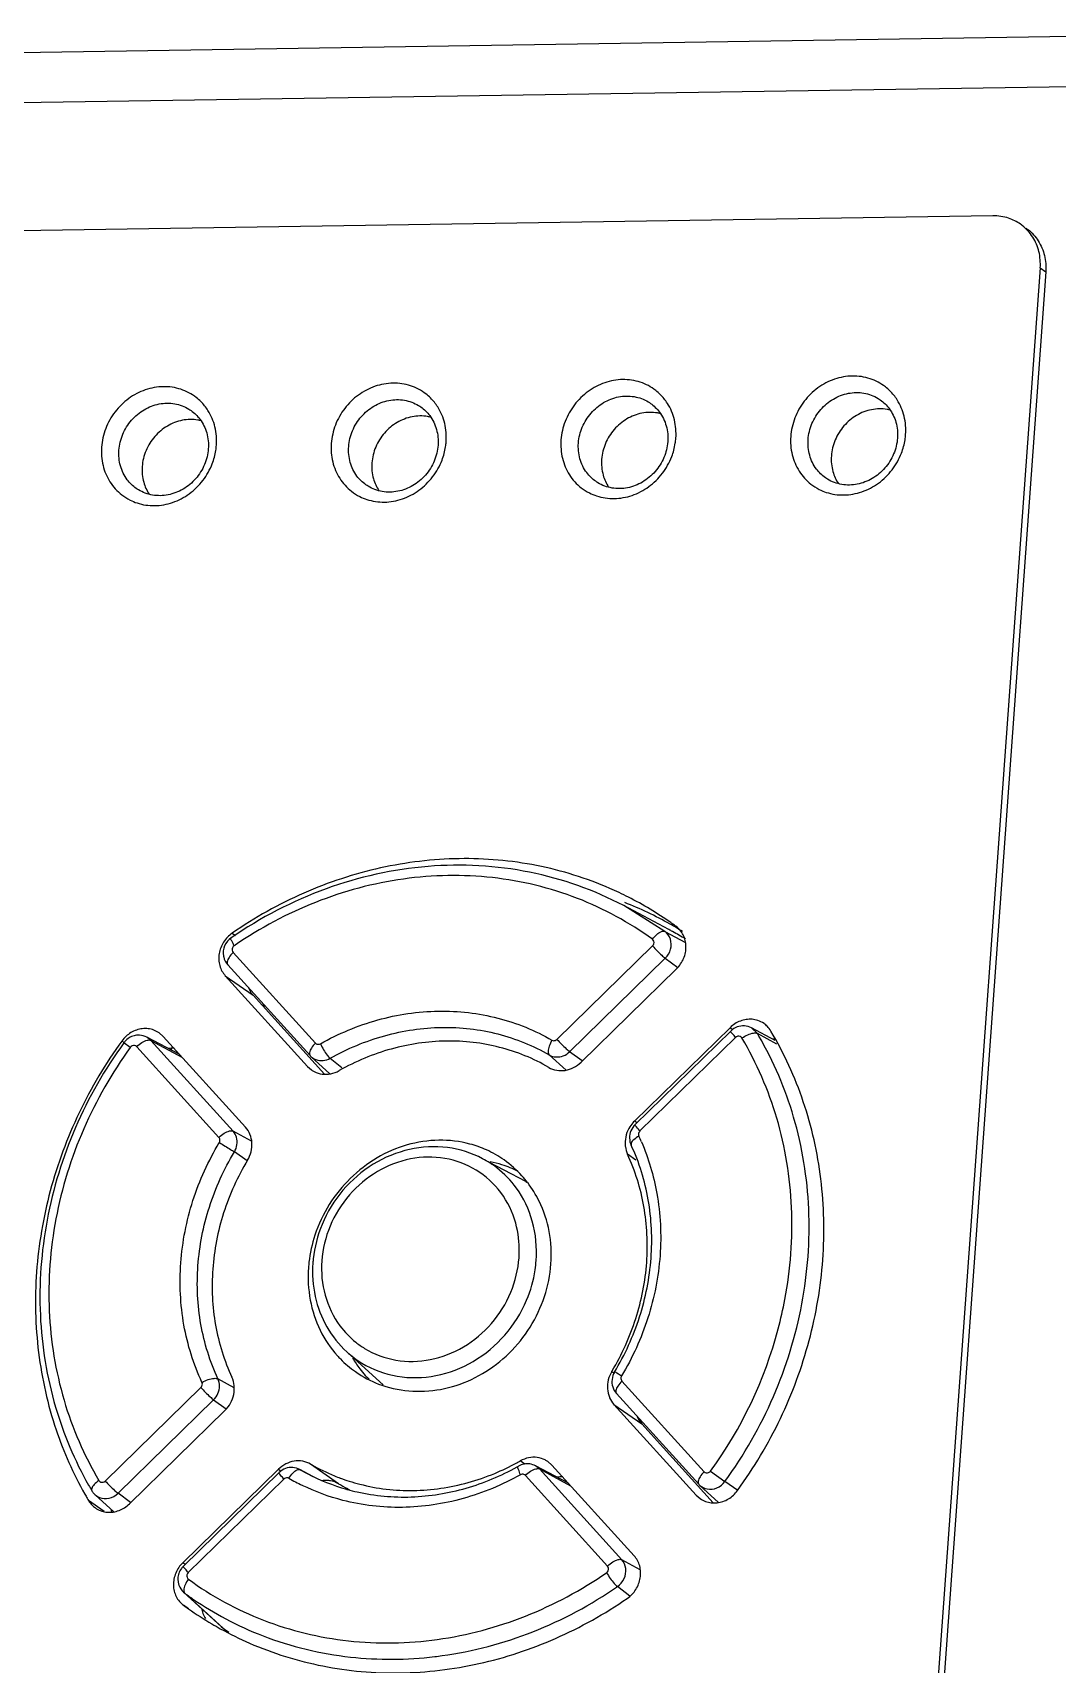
# Model space of a CAD drawing. Header units: millimetres. Extents: x 0 to 3909, y 0 to 1786.
# Drawn here: x 3735.4 to 3773.1, y 1552.2 to 1612.1 of the extents above; entities that cross this region are included whole.
import ezdxf

# ---------------------------------------------------------------- set-up
doc = ezdxf.new("R2010")
doc.units = ezdxf.units.MM
doc.header["$MEASUREMENT"] = 0
doc.layers.get('0').update_dxf_attribs({"linetype": 'CONTINUOUS'})

# ---------------------------------------------------------------- blocks, each defined once
blk = doc.blocks.new('dhgh')
at = {"color": 7, "linetype": 'Continuous'}
for p, q in [((-4690.54, 1960.13), (-4831.992, 1957.945)), ((-4691.523, 1958.275), (-4832.975, 1956.09)), ((-4702.858, 1953.402), (-4822.752, 1951.55)), ((-4701.123, 1951.49), (-4705.333, 1893.344)), ((-4700.919, 1951.346), (-4705.128, 1893.2)), ((-4701.123, 1951.49), (-4700.919, 1951.346)), ((-4714.91, 1927.128), (-4716.42, 1928.072)), ((-4714.761, 1927.194), (-4716.42, 1928.072)), ((-4730.797, 1927.063), (-4730.672, 1926.975)), ((-4714.91, 1927.128), (-4714.151, 1926.725)), ((-4718.872, 1923.161), (-4715.36, 1926.594)), ((-4730.96, 1925.901), (-4727.938, 1922.568)), ((-4730.76, 1926.356), (-4727.738, 1923.024)), ((-4718.404, 1922.71), (-4714.892, 1926.143)), ((-4714.892, 1926.143), (-4714.437, 1925.807)), ((-4728.029, 1922.167), (-4731.051, 1925.499)), ((-4731.051, 1925.499), (-4730.028, 1924.78)), ((-4714.475, 1925.755), (-4717.987, 1922.322)), ((-4727.407, 1921.89), (-4730.028, 1924.78)), ((-4729.664, 1924.472), (-4729.67, 1924.383)), ((-4729.585, 1924.384), (-4729.668, 1924.383)), ((-4733.331, 1923.27), (-4733.475, 1923.397)), ((-4712.513, 1923.591), (-4716.025, 1920.158)), ((-4712.49, 1923.469), (-4716.001, 1920.036)), ((-4712.513, 1923.591), (-4712.411, 1923.52)), ((-4711.51, 1923.379), (-4711.727, 1923.586)), ((-4710.858, 1923.126), (-4711.727, 1923.586)), ((-4710.794, 1922.986), (-4711.51, 1923.379)), ((-4734.77, 1923.045), (-4734.85, 1923.101)), ((-4734.54, 1922.866), (-4734.774, 1923.038)), ((-4731.282, 1919.56), (-4734.304, 1922.892)), ((-4733.786, 1923.126), (-4733.936, 1923.243)), ((-4732.725, 1922.601), (-4733.936, 1923.243)), ((-4730.765, 1919.794), (-4733.786, 1923.126)), ((-4733.786, 1923.126), (-4732.644, 1922.513)), ((-4730.309, 1919.938), (-4733.331, 1923.27)), ((-4733.039, 1922.832), (-4733.044, 1922.77)), ((-4712.311, 1923.232), (-4715.822, 1919.799)), ((-4727.206, 1921.897), (-4727.895, 1922.525)), ((-4727.201, 1922.466), (-4726.776, 1922.132)), ((-4719.151, 1922.59), (-4718.538, 1922.034)), ((-4717.948, 1922.374), (-4718.404, 1922.71)), ((-4728.029, 1922.167), (-4727.883, 1922.039)), ((-4730.088, 1919.43), (-4730.765, 1919.794)), ((-4715.952, 1920.107), (-4716.025, 1920.158)), ((-4730.246, 1918.706), (-4730.715, 1919.03)), ((-4720.01, 1917.939), (-4721.601, 1918.781)), ((-4715.973, 1918.727), (-4716.278, 1918.943)), ((-4725.255, 1910.478), (-4726.586, 1911.69)), ((-4716.856, 1910.97), (-4716.777, 1910.915)), ((-4735.458, 1906.945), (-4731.947, 1910.378)), ((-4730.729, 1910.366), (-4731.319, 1910.694)), ((-4716.487, 1910.617), (-4713.465, 1907.284)), ((-4734.99, 1906.494), (-4731.479, 1909.927)), ((-4731.479, 1909.927), (-4731.024, 1909.591)), ((-4716.778, 1909.759), (-4713.756, 1906.427)), ((-4716.778, 1909.759), (-4715.754, 1909.04)), ((-4716.687, 1910.161), (-4713.665, 1906.829)), ((-4734.574, 1906.106), (-4731.062, 1909.539)), ((-4715.754, 1909.04), (-4713.13, 1906.145)), ((-4729.1, 1907.375), (-4732.611, 1903.942)), ((-4729.076, 1907.253), (-4732.588, 1903.82)), ((-4729.1, 1907.375), (-4728.998, 1907.303)), ((-4728.046, 1907.221), (-4728.313, 1907.369)), ((-4727.833, 1907.115), (-4728.313, 1907.369)), ((-4728.31, 1907.366), (-4728.295, 1907.359)), ((-4728.295, 1907.359), (-4727.833, 1907.115)), ((-4726.893, 1906.845), (-4727.916, 1907.565)), ((-4720.051, 1907.567), (-4720.217, 1907.684)), ((-4719.513, 1907.387), (-4719.663, 1907.503)), ((-4718.452, 1906.862), (-4719.663, 1907.503)), ((-4716.491, 1904.054), (-4719.513, 1907.387)), ((-4719.513, 1907.387), (-4718.371, 1906.773)), ((-4719.058, 1907.53), (-4719.204, 1907.658)), ((-4716.036, 1904.198), (-4719.058, 1907.53)), ((-4713.229, 1907.311), (-4712.701, 1906.93)), ((-4728.897, 1907.015), (-4732.409, 1903.582)), ((-4717.009, 1903.82), (-4720.031, 1907.152)), ((-4712.933, 1906.158), (-4713.622, 1906.786)), ((-4712.234, 1906.6), (-4712.701, 1906.93)), ((-4735.494, 1905.822), (-4736.072, 1906.228)), ((-4735.14, 1905.813), (-4735.832, 1906.443)), ((-4734.535, 1906.158), (-4734.99, 1906.494)), ((-4713.756, 1906.427), (-4713.612, 1906.3)), ((-4732.538, 1903.89), (-4732.611, 1903.942)), ((-4715.811, 1903.689), (-4716.491, 1904.054)), ((-4716.194, 1902.715), (-4716.651, 1903.067)), ((-4731.194, 1901.595), (-4732.582, 1902.859)), ((-4732.582, 1902.859), (-4732.536, 1902.821)), ((-4732.536, 1902.821), (-4731.132, 1901.544)), ((-4732.584, 1902.382), (-4732.399, 1902.25)), ((-4732.398, 1902.251), (-4732.584, 1902.382)), ((-4731.196, 1901.598), (-4731.132, 1901.544))]:
    blk.add_line(p, q, dxfattribs=at)
for centre, radius, start, end in [((-4733.667, 1945.144), 2.297, 351.12463, 355.84582), ((-4725.231, 1945.274), 2.297, 351.12463, 355.84582), ((-4716.794, 1945.405), 2.297, 351.12463, 355.84582), ((-4708.357, 1945.535), 2.297, 351.12463, 355.84582), ((-4721.024, 1916.245), 12.809, 60.50557, 68.75014), ((-4722.036, 1916.984), 12.786, 54.92171, 63.07864), ((-4730.154, 1926.13), 1.134, 124.57334, 136.14363), ((-4720.699, 1915.982), 12.688, 61.39515, 62.11255), ((-4721.029, 1916.235), 12.82, 60.23489, 60.50932), ((-4721.953, 1917.107), 12.638, 54.50806, 54.90899), ((-4721.025, 1916.242), 12.812, 59.4915, 60.23494), ((-4720.697, 1915.986), 12.682, 58.94879, 61.39541), ((-4721.938, 1917.128), 12.611, 53.8747, 54.50815), ((-4721.014, 1916.26), 12.791, 58.12598, 59.49172), ((-4730.141, 1926.117), 1.152, 136.12717, 159.0229), ((-4722.059, 1914.013), 15.279, 124.39046, 124.5323), ((-4730.386, 1926.101), 0.897, 208.61363, 222.13813), ((-4733.964, 1922.491), 1.071, 108.92498, 120.95016), ((-4733.975, 1922.687), 0.869, 54.88654, 69.84249), ((-4711.772, 1922.883), 1.019, 98.37622, 110.8041), ((-4722.547, 1916.824), 12.837, 30.20054, 30.70366), ((-4711.767, 1923.028), 0.871, 54.9032, 71.95356), ((-4734.234, 1922.647), 0.667, 138.51056, 144.03528), ((-4734.22, 1922.635), 0.686, 121.75281, 138.50454), ((-4734.234, 1922.657), 0.66, 104.61081, 121.74507), ((-4732.967, 1921.869), 0.969, 88.03218, 100.03202), ((-4710.755, 1922.197), 0.985, 97.22611, 100.14685), ((-4727.467, 1922.996), 0.636, 222.2012, 227.67726), ((-4727.384, 1922.75), 0.869, 234.96317, 242.45638), ((-4715.239, 1919.344), 1.131, 151.1323, 168.14475), ((-4715.214, 1919.331), 1.158, 138.50935, 151.16119), ((-4715.226, 1919.341), 1.143, 134.35936, 138.50917), ((-4723.341, 1916.137), 8.246, 23.30968, 24.90327), ((-4723.266, 1915.63), 3.564, 52.20747, 62.14273), ((-4723.064, 1915.533), 3.915, 54.89685, 65.8387), ((-4722.087, 1914.706), 4.031, 72.747, 79.00287), ((-4723.086, 1915.502), 3.952, 42.1463, 54.88846), ((-4723.323, 1915.553), 3.659, 35.91017, 52.2301), ((-4722.077, 1914.74), 3.996, 63.42721, 72.7511), ((-4723.108, 1915.484), 3.98, 37.40267, 42.13101), ((-4722.054, 1914.793), 3.737, 56.32612, 56.85333), ((-4723.453, 1914.631), 4.393, 173.81756, 175.85668), ((-4724.111, 1915.423), 3.858, 355.85908, 358.82077), ((-4724.063, 1915.359), 4.441, 351.38299, 355.84671), ((-4723.188, 1914.431), 4.821, 173.52011, 175.85606), ((-4725.996, 1916.59), 15.784, 323.99001, 345.1002), ((-4724.009, 1914.187), 3.941, 222.14117, 224.47908), ((-4724, 1914.195), 3.953, 224.47787, 234.88867), ((-4724.152, 1914.359), 3.612, 227.64507, 238.54986), ((-4722.882, 1913.55), 4.074, 210.99063, 217.52305), ((-4722.957, 1913.493), 3.979, 217.52799, 222.13148), ((-4722.985, 1913.469), 3.942, 222.14152, 225.00227), ((-4715.879, 1910.383), 1.14, 148.99735, 165.93509), ((-4724.848, 1915.768), 9.322, 329.02284, 329.15494), ((-4723.981, 1914.254), 4.014, 252.39976, 254.98292), ((-4724.591, 1913.762), 7.397, 242.15466, 254.28133), ((-4724.398, 1913.63), 7.012, 239.88866, 240.17068), ((-4724.366, 1913.689), 7.078, 240.18043, 247.80207), ((-4724.539, 1915.353), 8.803, 298.45304, 299.40299), ((-4724.798, 1915.498), 9.19, 299.07276, 299.40279), ((-4719.963, 1906.935), 0.642, 62.17447, 81.23207), ((-4719.702, 1906.947), 0.869, 54.96317, 62.45638), ((-4724.831, 1913.192), 12.933, 209.64196, 210.70312), ((-4724.831, 1913.741), 7.74, 239.89625, 243.96656), ((-4724.351, 1913.726), 7.119, 247.7982, 249.65714), ((-4723.36, 1912.937), 7.042, 239.89095, 242.90629), ((-4724.333, 1913.773), 7.169, 249.65798, 252.36327), ((-4724.559, 1913.861), 7.501, 254.24653, 254.46432), ((-4723.346, 1912.965), 7.073, 242.90433, 243.5235), ((-4718.694, 1906.13), 0.968, 87.74608, 100.13096), ((-4713.194, 1907.256), 0.636, 222.2012, 227.67726), ((-4724.666, 1913), 13.265, 209.50653, 210.29155), ((-4724.714, 1912.973), 13.21, 210.2918, 210.70372), ((-4713.112, 1907.01), 0.869, 234.88654, 249.84249), ((-4723.581, 1912.316), 13.336, 208.90778, 209.29393), ((-4731.809, 1903.12), 1.149, 145.79854, 157.27408), ((-4731.805, 1903.117), 1.154, 134.37425, 145.81191), ((-4732.102, 1903.328), 0.692, 144.22257, 161.85289), ((-4732.119, 1903.341), 0.67, 134.4089, 144.27061), ((-4732.154, 1903.334), 0.638, 196.43045, 199.34501), ((-4731.474, 1902.667), 1.148, 144.12933, 156.29912), ((-4732.067, 1903.089), 0.875, 220.09103, 233.83498), ((-4725.298, 1912.738), 12.277, 233.87593, 235.70775), ((-4725.194, 1912.896), 12.466, 235.7172, 242.05337), ((-4725.075, 1912.675), 12.741, 234.9142, 239.49564), ((-4725.035, 1912.741), 12.818, 239.49169, 241.07653), ((-4723.75, 1911.657), 12.52, 233.87499, 235.04744), ((-4725.011, 1914.396), 13.997, 276.78986, 277.90373)]:
    blk.add_arc(centre, radius, start, end, dxfattribs=at)
for points, start_tangent, end_tangent in [([(-4701.847, 1953.096), (-4702.285, 1953.316), (-4702.858, 1953.402)], (-0.817911, 0.575345), (-0.999881, -0.015444)), ([(-4701.123, 1951.49), (-4701.172, 1952.088), (-4701.399, 1952.625), (-4701.783, 1953.048), (-4701.847, 1953.096)], (0.072207, 0.99739), (-0.817911, 0.575345)), ([(-4701.643, 1952.952), (-4701.578, 1952.904), (-4701.194, 1952.481), (-4700.967, 1951.944), (-4700.919, 1951.346)], (0.817911, -0.575345), (-0.072207, -0.99739)), ([(-4715.077, 1946.844), (-4715.245, 1946.992), (-4715.81, 1947.293), (-4716.454, 1947.39), (-4717.114, 1947.273), (-4717.724, 1946.953), (-4718.226, 1946.463), (-4718.57, 1945.85), (-4718.722, 1945.173)], (-0.7092, 0.705008), (-0.072207, -0.99739)), ([(-4706.64, 1946.974), (-4706.808, 1947.122), (-4707.374, 1947.423), (-4708.018, 1947.52), (-4708.677, 1947.403), (-4709.288, 1947.084), (-4709.789, 1946.593), (-4710.133, 1945.98), (-4710.285, 1945.303)], (-0.7092, 0.705008), (-0.072207, -0.99739)), ([(-4731.95, 1946.583), (-4732.118, 1946.731), (-4732.684, 1947.032), (-4733.328, 1947.129), (-4733.987, 1947.012), (-4734.598, 1946.693), (-4735.099, 1946.202), (-4735.443, 1945.589), (-4735.595, 1944.912)], (-0.7092, 0.705008), (-0.072207, -0.99739)), ([(-4723.514, 1946.714), (-4723.681, 1946.861), (-4724.247, 1947.163), (-4724.891, 1947.259), (-4725.551, 1947.142), (-4726.161, 1946.823), (-4726.663, 1946.333), (-4727.006, 1945.719), (-4727.158, 1945.043)], (-0.7092, 0.705008), (-0.072207, -0.99739)), ([(-4718.082, 1945.06), (-4717.941, 1945.643), (-4717.62, 1946.158), (-4717.156, 1946.544), (-4716.606, 1946.754), (-4716.036, 1946.763), (-4715.515, 1946.57), (-4715.435, 1946.517)], (0.072207, 0.99739), (0.817523, -0.575896)), ([(-4714.503, 1945.238), (-4714.558, 1945.912), (-4714.813, 1946.516), (-4715.077, 1946.844)], (0.072207, 0.99739), (-0.7092, 0.705008)), ([(-4709.646, 1945.191), (-4709.505, 1945.773), (-4709.183, 1946.289), (-4708.719, 1946.675), (-4708.169, 1946.885), (-4707.599, 1946.893), (-4707.079, 1946.7), (-4706.999, 1946.648)], (0.072207, 0.99739), (0.817523, -0.575896)), ([(-4706.067, 1945.369), (-4706.121, 1946.042), (-4706.377, 1946.646), (-4706.64, 1946.974)], (0.072207, 0.99739), (-0.7092, 0.705008)), ([(-4734.956, 1944.8), (-4734.815, 1945.382), (-4734.493, 1945.898), (-4734.029, 1946.284), (-4733.479, 1946.494), (-4732.909, 1946.502), (-4732.389, 1946.309), (-4732.309, 1946.257)], (0.072207, 0.99739), (0.817523, -0.575896)), ([(-4732.309, 1946.257), (-4731.98, 1945.936), (-4731.732, 1945.43), (-4731.675, 1944.85)], (0.817523, -0.575896), (-0.072207, -0.99739)), ([(-4731.377, 1944.978), (-4731.431, 1945.651), (-4731.687, 1946.255), (-4731.95, 1946.583)], (0.072207, 0.99739), (-0.7092, 0.705008)), ([(-4726.519, 1944.93), (-4726.378, 1945.513), (-4726.056, 1946.028), (-4725.592, 1946.414), (-4725.042, 1946.624), (-4724.473, 1946.633), (-4723.952, 1946.439), (-4723.872, 1946.387)], (0.072207, 0.99739), (0.817523, -0.575896)), ([(-4723.872, 1946.387), (-4723.543, 1946.067), (-4723.295, 1945.56), (-4723.238, 1944.981)], (0.817523, -0.575896), (-0.072207, -0.99739)), ([(-4722.94, 1945.108), (-4722.994, 1945.781), (-4723.25, 1946.385), (-4723.514, 1946.714)], (0.072207, 0.99739), (-0.7092, 0.705008)), ([(-4715.065, 1946.138), (-4715.183, 1946.164), (-4715.753, 1946.155), (-4716.303, 1945.945), (-4716.767, 1945.559), (-4717.089, 1945.043), (-4717.23, 1944.461)], (-0.96915, 0.246472), (-0.072207, -0.99739)), ([(-4715.435, 1946.517), (-4715.106, 1946.197), (-4714.858, 1945.691), (-4714.801, 1945.111)], (0.817523, -0.575896), (-0.072207, -0.99739)), ([(-4706.628, 1946.269), (-4706.747, 1946.294), (-4707.316, 1946.285), (-4707.866, 1946.075), (-4708.33, 1945.689), (-4708.652, 1945.174), (-4708.793, 1944.591)], (-0.96915, 0.246472), (-0.072207, -0.99739)), ([(-4706.999, 1946.648), (-4706.67, 1946.327), (-4706.422, 1945.821), (-4706.365, 1945.241)], (0.817523, -0.575896), (-0.072207, -0.99739)), ([(-4731.938, 1945.878), (-4732.057, 1945.903), (-4732.626, 1945.894), (-4733.176, 1945.684), (-4733.64, 1945.298), (-4733.962, 1944.783), (-4734.103, 1944.2)], (-0.96915, 0.246472), (-0.072207, -0.99739)), ([(-4723.501, 1946.008), (-4723.62, 1946.033), (-4724.19, 1946.024), (-4724.74, 1945.814), (-4725.204, 1945.428), (-4725.525, 1944.913), (-4725.666, 1944.331)], (-0.96915, 0.246472), (-0.072207, -0.99739)), ([(-4727.158, 1945.043), (-4727.104, 1944.369), (-4726.848, 1943.765), (-4726.417, 1943.289), (-4726.112, 1943.096)], (-0.072207, -0.99739), (0.892405, -0.451235)), ([(-4723.238, 1944.981), (-4723.379, 1944.398), (-4723.701, 1943.883), (-4724.165, 1943.497), (-4724.715, 1943.287), (-4725.285, 1943.278), (-4725.805, 1943.472), (-4725.885, 1943.524)], (-0.072207, -0.99739), (-0.817523, 0.575896)), ([(-4718.722, 1945.173), (-4718.667, 1944.5), (-4718.412, 1943.895), (-4717.98, 1943.419), (-4717.676, 1943.227)], (-0.072207, -0.99739), (0.892405, -0.451235)), ([(-4717.448, 1943.654), (-4717.778, 1943.974), (-4718.026, 1944.481), (-4718.082, 1945.06)], (-0.817523, 0.575896), (0.072207, 0.99739)), ([(-4717.676, 1943.227), (-4717.415, 1943.118), (-4716.771, 1943.022), (-4716.111, 1943.138), (-4715.501, 1943.458), (-4714.999, 1943.948), (-4714.655, 1944.562), (-4714.525, 1945.05)], (0.892405, -0.451235), (0.15407, 0.98806)), ([(-4714.801, 1945.111), (-4714.942, 1944.529), (-4715.264, 1944.013), (-4715.728, 1943.627), (-4716.278, 1943.417), (-4716.848, 1943.408), (-4717.369, 1943.602), (-4717.448, 1943.654)], (-0.072207, -0.99739), (-0.817523, 0.575896)), ([(-4710.285, 1945.303), (-4710.231, 1944.63), (-4709.975, 1944.026), (-4709.543, 1943.55), (-4709.239, 1943.357)], (-0.072207, -0.99739), (0.892405, -0.451235)), ([(-4709.012, 1943.785), (-4709.341, 1944.105), (-4709.589, 1944.611), (-4709.646, 1945.191)], (-0.817523, 0.575896), (0.072207, 0.99739)), ([(-4709.239, 1943.357), (-4708.978, 1943.249), (-4708.334, 1943.152), (-4707.674, 1943.269), (-4707.064, 1943.588), (-4706.562, 1944.079), (-4706.219, 1944.692), (-4706.088, 1945.181)], (0.892405, -0.451235), (0.15407, 0.98806)), ([(-4706.365, 1945.241), (-4706.506, 1944.659), (-4706.828, 1944.144), (-4707.292, 1943.758), (-4707.842, 1943.547), (-4708.411, 1943.539), (-4708.932, 1943.732), (-4709.012, 1943.785)], (-0.072207, -0.99739), (-0.817523, 0.575896)), ([(-4735.595, 1944.912), (-4735.541, 1944.239), (-4735.285, 1943.635), (-4734.853, 1943.159), (-4734.549, 1942.966)], (-0.072207, -0.99739), (0.892405, -0.451235)), ([(-4734.322, 1943.394), (-4734.651, 1943.714), (-4734.899, 1944.22), (-4734.956, 1944.8)], (-0.817523, 0.575896), (0.072207, 0.99739)), ([(-4734.549, 1942.966), (-4734.288, 1942.858), (-4733.644, 1942.761), (-4732.984, 1942.878), (-4732.374, 1943.197), (-4731.872, 1943.688), (-4731.529, 1944.301), (-4731.398, 1944.79)], (0.892405, -0.451235), (0.15407, 0.98806)), ([(-4731.675, 1944.85), (-4731.816, 1944.268), (-4732.138, 1943.753), (-4732.602, 1943.367), (-4733.152, 1943.157), (-4733.721, 1943.148), (-4734.242, 1943.341), (-4734.322, 1943.394)], (-0.072207, -0.99739), (-0.817523, 0.575896)), ([(-4725.885, 1943.524), (-4726.214, 1943.844), (-4726.462, 1944.351), (-4726.519, 1944.93)], (-0.817523, 0.575896), (0.072207, 0.99739)), ([(-4726.112, 1943.096), (-4725.851, 1942.988), (-4725.207, 1942.891), (-4724.548, 1943.008), (-4723.937, 1943.327), (-4723.436, 1943.818), (-4723.092, 1944.431), (-4722.961, 1944.92)], (0.892405, -0.451235), (0.15407, 0.98806)), ([(-4717.23, 1944.461), (-4717.173, 1943.881), (-4716.973, 1943.443)], (-0.072207, -0.99739), (0.552417, -0.833568)), ([(-4708.793, 1944.591), (-4708.736, 1944.012), (-4708.537, 1943.574)], (-0.072207, -0.99739), (0.552417, -0.833568)), ([(-4734.103, 1944.2), (-4734.046, 1943.621), (-4733.847, 1943.183)], (-0.072207, -0.99739), (0.552417, -0.833568)), ([(-4725.666, 1944.331), (-4725.61, 1943.751), (-4725.41, 1943.313)], (-0.072207, -0.99739), (0.552417, -0.833568)), ([(-4716.42, 1928.072), (-4719.875, 1929.3), (-4723.606, 1929.513), (-4727.348, 1928.691), (-4730.834, 1926.892)], (-0.883766, 0.46793), (-0.823807, -0.566871)), ([(-4716.247, 1928.384), (-4716.928, 1928.705), (-4719.616, 1929.544), (-4722.461, 1929.797), (-4725.349, 1929.456), (-4728.165, 1928.532), (-4730.797, 1927.063)], (-0.891576, 0.452871), (-0.823807, -0.566871)), ([(-4715.364, 1926.837), (-4718.12, 1928.341), (-4721.24, 1929.1), (-4724.505, 1929.05), (-4727.742, 1928.192), (-4730.69, 1926.621)], (-0.807728, 0.589555), (-0.825208, -0.56483)), ([(-4715.364, 1926.837), (-4715.201, 1927.018), (-4715.035, 1927.124), (-4714.91, 1927.128)], (0.587067, 0.809538), (0.88327, -0.468865)), ([(-4714.892, 1926.143), (-4714.699, 1926.473), (-4714.705, 1926.842), (-4714.91, 1927.128)], (0.715041, 0.699082), (-0.807728, 0.589555)), ([(-4714.475, 1925.755), (-4714.328, 1925.931), (-4714.218, 1926.133), (-4714.152, 1926.351), (-4714.132, 1926.575), (-4714.16, 1926.793), (-4714.234, 1926.995), (-4714.35, 1927.172), (-4714.503, 1927.315)], (0.715041, 0.699082), (-0.807728, 0.589555)), ([(-4731.217, 1926.529), (-4731.276, 1926.31), (-4731.288, 1926.087)], (-0.35725, -0.934009), (0.050704, -0.998714)), ([(-4730.834, 1926.892), (-4731.074, 1926.598), (-4731.118, 1926.228), (-4731.11, 1926.19)], (-0.823807, -0.566871), (0.226206, -0.974079)), ([(-4730.721, 1926.6), (-4730.814, 1926.777), (-4730.84, 1926.88), (-4730.831, 1926.885)], (-0.5106, 0.859818), (0.945318, 0.326149)), ([(-4730.721, 1926.6), (-4730.781, 1926.528), (-4730.796, 1926.436), (-4730.76, 1926.356)], (-0.823807, -0.566871), (0.671752, -0.740777)), ([(-4715.36, 1926.594), (-4715.312, 1926.676), (-4715.314, 1926.767), (-4715.364, 1926.837)], (0.715041, 0.699082), (-0.807728, 0.589555)), ([(-4715.36, 1926.594), (-4715.19, 1926.415), (-4715.02, 1926.251), (-4714.892, 1926.143)], (0.671752, -0.740777), (0.804798, -0.593549)), ([(-4731.288, 1926.087), (-4731.254, 1925.87), (-4731.173, 1925.671)], (0.050704, -0.998714), (0.479454, -0.877567)), ([(-4731.11, 1926.19), (-4730.96, 1925.901)], (0.226206, -0.974079), (0.671752, -0.740777)), ([(-4730.76, 1926.356), (-4730.912, 1926.173), (-4730.982, 1926.005), (-4730.96, 1925.901)], (-0.715041, -0.699082), (0.660374, -0.750937)), ([(-4730.196, 1925.05), (-4730.15, 1924.952), (-4730.028, 1924.78)], (0.373781, -0.927517), (0.671752, -0.740777)), ([(-4727.558, 1923), (-4725.453, 1923.874), (-4723.225, 1924.2), (-4721.039, 1923.943), (-4719.056, 1923.132)], (0.87119, 0.490946), (0.865052, -0.501682)), ([(-4734.515, 1923.409), (-4734.697, 1923.273), (-4734.85, 1923.101)], (-0.858072, -0.513529), (-0.587067, -0.809538)), ([(-4733.676, 1923.502), (-4733.882, 1923.551), (-4734.097, 1923.552), (-4734.311, 1923.504)], (-0.938447, 0.345423), (-0.946296, -0.3233)), ([(-4727.201, 1922.466), (-4725.196, 1923.297), (-4723.098, 1923.602), (-4721.04, 1923.361), (-4719.151, 1922.59)], (0.87119, 0.490946), (0.865052, -0.501682)), ([(-4712.311, 1923.232), (-4712.438, 1923.381), (-4712.491, 1923.462), (-4712.489, 1923.463)], (-0.671752, 0.740777), (0.983338, 0.181786)), ([(-4712.134, 1923.835), (-4712.335, 1923.734), (-4712.513, 1923.591)], (-0.935175, -0.354186), (-0.715041, -0.699082)), ([(-4711.727, 1923.586), (-4711.985, 1923.659), (-4712.256, 1923.618), (-4712.49, 1923.469)], (-0.883766, 0.46793), (-0.715041, -0.699082)), ([(-4712.237, 1906.596), (-4710.667, 1909.236), (-4709.61, 1912.099), (-4709.107, 1915.071), (-4709.18, 1918.035), (-4709.824, 1920.872), (-4711.015, 1923.469)], (0.587067, 0.809538), (-0.5106, 0.859818)), ([(-4712.078, 1923.213), (-4711.859, 1923.333), (-4711.652, 1923.394)], (0.823807, 0.566871), (0.990908, 0.134541)), ([(-4711.497, 1923.856), (-4711.705, 1923.898), (-4711.921, 1923.891)], (-0.950466, 0.310827), (-0.989518, -0.144408)), ([(-4711.652, 1923.394), (-4711.51, 1923.379)], (0.990908, 0.134541), (0.876764, -0.480922)), ([(-4711.015, 1923.469), (-4711.144, 1923.637), (-4711.266, 1923.74)], (-0.5106, 0.859818), (-0.818083, 0.5751)), ([(-4734.85, 1923.101), (-4736.42, 1920.461), (-4737.477, 1917.598), (-4737.98, 1914.625), (-4737.907, 1911.662), (-4737.262, 1908.825), (-4736.21, 1906.467)], (-0.587067, -0.809538), (0.492528, -0.870297)), ([(-4734.774, 1923.039), (-4736.551, 1919.922), (-4737.594, 1916.522), (-4737.842, 1913.034), (-4737.283, 1909.658), (-4736.071, 1906.796)], (-0.587067, -0.809538), (0.494589, -0.869127)), ([(-4734.54, 1922.866), (-4736.25, 1919.873), (-4737.269, 1916.57), (-4737.514, 1913.189), (-4736.971, 1909.91), (-4735.691, 1906.964)], (-0.587067, -0.809538), (0.5106, -0.859818)), ([(-4734.304, 1922.892), (-4734.379, 1922.934), (-4734.467, 1922.924), (-4734.54, 1922.866)], (-0.671752, 0.740777), (-0.587067, -0.809538)), ([(-4734.199, 1923.316), (-4734.232, 1923.317), (-4734.401, 1923.296)], (-0.998209, 0.059829), (-0.96766, -0.252259)), ([(-4734.304, 1922.892), (-4734.11, 1923.046), (-4733.921, 1923.131)], (0.715041, 0.699082), (0.97097, 0.239202)), ([(-4733.936, 1923.243), (-4734.199, 1923.316)], (-0.883766, 0.46793), (-0.998209, 0.059829)), ([(-4733.921, 1923.131), (-4733.786, 1923.126)], (0.97097, 0.239202), (0.880921, -0.473263)), ([(-4727.738, 1923.024), (-4727.89, 1922.84), (-4727.96, 1922.672), (-4727.938, 1922.568)], (-0.715041, -0.699082), (0.660374, -0.750937)), ([(-4727.738, 1923.024), (-4727.686, 1922.988), (-4727.622, 1922.98), (-4727.558, 1923)], (0.671752, -0.740776), (0.87119, 0.490946)), ([(-4727.558, 1923), (-4727.442, 1922.781), (-4727.312, 1922.587), (-4727.201, 1922.466)], (0.421114, -0.907008), (0.786442, -0.617665)), ([(-4719.171, 1922.132), (-4720.046, 1922.562), (-4720.977, 1922.869), (-4721.949, 1923.05), (-4722.946, 1923.1), (-4723.953, 1923.019), (-4724.953, 1922.808), (-4725.93, 1922.471), (-4726.87, 1922.013)], (-0.865052, 0.501682), (-0.87119, -0.490946)), ([(-4719.056, 1923.132), (-4719.159, 1922.909), (-4719.194, 1922.712), (-4719.151, 1922.59)], (-0.514696, -0.857373), (0.740925, -0.671588)), ([(-4719.056, 1923.132), (-4718.995, 1923.113), (-4718.929, 1923.124), (-4718.872, 1923.161)], (0.865052, -0.501682), (0.715041, 0.699082)), ([(-4718.872, 1923.161), (-4718.702, 1922.982), (-4718.531, 1922.818), (-4718.404, 1922.71)], (0.671752, -0.740777), (0.804798, -0.593549)), ([(-4712.701, 1906.93), (-4710.922, 1910.047), (-4709.877, 1913.447), (-4709.625, 1916.934), (-4710.179, 1920.309), (-4711.453, 1923.281)], (0.587067, 0.809538), (-0.503031, 0.864269)), ([(-4712.078, 1923.213), (-4712.142, 1923.269), (-4712.23, 1923.276), (-4712.311, 1923.232)], (-0.5106, 0.859818), (-0.715041, -0.699082)), ([(-4710.743, 1912.532), (-4710.5, 1913.607), (-4710.255, 1916.988), (-4710.798, 1920.267), (-4712.078, 1923.213)], (0.255868, 0.966712), (-0.5106, 0.859818)), ([(-4727.895, 1922.525), (-4727.72, 1922.418), (-4727.461, 1922.384), (-4727.201, 1922.466)], (0.741073, -0.671424), (0.87119, 0.490946)), ([(-4719.171, 1922.132), (-4718.881, 1922.027), (-4718.566, 1922.025), (-4718.257, 1922.127), (-4717.987, 1922.322)], (0.865052, -0.501682), (0.715041, 0.699082)), ([(-4719.151, 1922.59), (-4718.903, 1922.516), (-4718.638, 1922.558), (-4718.404, 1922.71)], (0.865052, -0.501682), (0.715041, 0.699082)), ([(-4727.786, 1921.979), (-4727.492, 1921.887), (-4727.176, 1921.899), (-4726.87, 1922.013)], (0.886808, -0.462138), (0.87119, 0.490946)), ([(-4731.282, 1919.56), (-4731.088, 1919.714), (-4730.9, 1919.799), (-4730.765, 1919.794)], (0.715041, 0.699082), (0.880921, -0.473264)), ([(-4730.715, 1919.03), (-4730.621, 1919.294), (-4730.638, 1919.565), (-4730.765, 1919.794)], (0.514696, 0.857373), (-0.671752, 0.740777)), ([(-4730.231, 1918.727), (-4730.103, 1919.037), (-4730.072, 1919.364), (-4730.144, 1919.675), (-4730.309, 1919.938)], (0.514696, 0.857373), (-0.671752, 0.740777)), ([(-4716.155, 1919.807), (-4716.205, 1919.539), (-4716.145, 1919.279)], (-0.378556, -0.925578), (0.421114, -0.907008)), ([(-4716.001, 1920.036), (-4716.155, 1919.807)], (-0.715041, -0.699082), (-0.378556, -0.925578)), ([(-4715.822, 1919.799), (-4715.95, 1919.947), (-4716.002, 1920.029), (-4716, 1920.029)], (-0.671752, 0.740777), (0.983338, 0.181786)), ([(-4715.822, 1919.799), (-4715.862, 1919.741), (-4715.876, 1919.674), (-4715.862, 1919.609)], (-0.715041, -0.699082), (0.421114, -0.907008)), ([(-4731.907, 1910.567), (-4732.568, 1912.671), (-4732.683, 1914.952), (-4732.237, 1917.242), (-4731.27, 1919.371)], (-0.421114, 0.907008), (0.514696, 0.857373)), ([(-4731.27, 1919.371), (-4731.246, 1919.437), (-4731.251, 1919.504), (-4731.282, 1919.56)], (0.514696, 0.857373), (-0.671752, 0.740777)), ([(-4731.27, 1919.371), (-4731.058, 1919.246), (-4730.856, 1919.121), (-4730.715, 1919.03)], (0.865052, -0.501682), (0.82315, -0.567824)), ([(-4721.462, 1919.104), (-4722.066, 1919.319), (-4723.21, 1919.459), (-4724.377, 1919.284), (-4725.478, 1918.809), (-4726.459, 1918.057), (-4727.23, 1917.098), (-4727.759, 1915.973), (-4727.978, 1914.975)], (-0.912149, 0.409858), (-0.112801, -0.993618)), ([(-4721.601, 1918.781), (-4722.893, 1919.188), (-4724.284, 1919.119), (-4725.614, 1918.577), (-4726.728, 1917.621), (-4727.497, 1916.364), (-4727.82, 1915.104)], (-0.883766, 0.46793), (-0.107651, -0.994189)), ([(-4716.757, 1910.943), (-4715.837, 1912.971), (-4715.415, 1915.127), (-4715.519, 1917.275), (-4716.145, 1919.279)], (0.514696, 0.857373), (-0.421114, 0.907008)), ([(-4715.768, 1919.4), (-4715.201, 1917.506), (-4715.086, 1915.224), (-4715.532, 1912.934), (-4716.499, 1910.805)], (0.395727, -0.918368), (-0.514696, -0.857373)), ([(-4716.345, 1919.576), (-4716.362, 1919.249), (-4716.359, 1919.221)], (-0.204221, -0.978925), (0.133539, -0.991044)), ([(-4716.359, 1919.221), (-4716.278, 1918.943)], (0.133539, -0.991044), (0.421114, -0.907008)), ([(-4715.862, 1919.609), (-4716.048, 1919.478), (-4716.144, 1919.349), (-4716.143, 1919.28)], (-0.87119, -0.490946), (0.344939, -0.938625)), ([(-4731.319, 1910.694), (-4731.946, 1912.698), (-4732.054, 1914.846), (-4731.635, 1917.002), (-4730.715, 1919.03)], (-0.421114, 0.907008), (0.514696, 0.857373)), ([(-4730.231, 1918.727), (-4730.728, 1917.781), (-4731.111, 1916.788), (-4731.373, 1915.764), (-4731.511, 1914.725), (-4731.523, 1913.689), (-4731.409, 1912.671), (-4731.169, 1911.688), (-4730.808, 1910.754)], (-0.514696, -0.857373), (0.421114, -0.907008)), ([(-4721.833, 1918.361), (-4722.986, 1918.791), (-4724.248, 1918.772), (-4725.466, 1918.305), (-4726.491, 1917.448), (-4727.202, 1916.302), (-4727.506, 1915.032)], (-0.852992, 0.521924), (-0.072207, -0.99739)), ([(-4716.845, 1910.988), (-4716.359, 1911.916), (-4715.976, 1912.909), (-4715.714, 1913.933), (-4715.575, 1914.972), (-4715.564, 1916.008), (-4715.678, 1917.026), (-4715.918, 1918.009), (-4716.278, 1918.943)], (0.512718, 0.858557), (-0.421114, 0.907008)), ([(-4720.254, 1915.343), (-4720.384, 1916.408), (-4720.93, 1917.534), (-4721.833, 1918.361)], (0.020571, 0.999788), (-0.852992, 0.521924)), ([(-4719.633, 1915.038), (-4719.775, 1916.482), (-4720.359, 1917.7)], (0.072207, 0.99739), (-0.586501, 0.809948)), ([(-4719.091, 1914.917), (-4719.156, 1916.106), (-4719.522, 1917.217), (-4719.946, 1917.902)], (0.072207, 0.99739), (-0.607535, 0.794293)), ([(-4727.506, 1915.032), (-4727.385, 1913.769), (-4726.839, 1912.643), (-4726.259, 1912.042)], (-0.072207, -0.99739), (0.781805, -0.623523)), ([(-4726.259, 1912.042), (-4725.936, 1911.816), (-4724.783, 1911.386), (-4723.521, 1911.405), (-4722.303, 1911.872), (-4721.278, 1912.728), (-4720.567, 1913.874), (-4720.263, 1915.144)], (0.781805, -0.623523), (0.072207, 0.99739)), ([(-4727.996, 1914.78), (-4727.931, 1913.591), (-4727.565, 1912.48), (-4726.931, 1911.543)], (-0.072207, -0.99739), (0.670949, -0.741503)), ([(-4727.834, 1914.949), (-4727.747, 1913.722), (-4727.318, 1912.604), (-4726.586, 1911.69)], (-0.072207, -0.99739), (0.73937, -0.673299)), ([(-4726.037, 1911.278), (-4724.735, 1910.793), (-4723.315, 1910.815), (-4721.944, 1911.339), (-4720.787, 1912.301), (-4719.985, 1913.586), (-4719.672, 1914.694)], (0.853425, -0.521216), (0.149626, 0.988743)), ([(-4725.021, 1910.378), (-4723.877, 1910.238), (-4722.71, 1910.413), (-4721.609, 1910.888), (-4720.627, 1911.64), (-4719.857, 1912.599), (-4719.328, 1913.724), (-4719.091, 1914.917)], (0.96585, -0.259103), (0.072207, 0.99739)), ([(-4726.274, 1910.962), (-4726.056, 1910.819), (-4725.195, 1910.428)], (0.818121, -0.575046), (0.95319, -0.302372)), ([(-4716.757, 1910.943), (-4716.849, 1910.675), (-4716.823, 1910.398)], (-0.514696, -0.857373), (0.303495, -0.952833)), ([(-4716.499, 1910.805), (-4716.669, 1910.901), (-4716.754, 1910.944)], (-0.865052, 0.501682), (0.339595, -0.940572)), ([(-4716.499, 1910.805), (-4716.523, 1910.74), (-4716.518, 1910.673), (-4716.487, 1910.617)], (-0.514696, -0.857373), (0.671752, -0.740777)), ([(-4731.947, 1910.378), (-4731.907, 1910.436), (-4731.893, 1910.503), (-4731.907, 1910.567)], (0.715041, 0.699082), (-0.421114, 0.907008)), ([(-4731.947, 1910.378), (-4731.777, 1910.199), (-4731.606, 1910.035), (-4731.479, 1909.927)], (0.671752, -0.740777), (0.804798, -0.593549)), ([(-4731.907, 1910.567), (-4731.679, 1910.669), (-4731.465, 1910.715), (-4731.319, 1910.694)], (0.87119, 0.490946), (0.873969, -0.485982)), ([(-4731.479, 1909.927), (-4731.319, 1910.16), (-4731.262, 1910.432), (-4731.319, 1910.694)], (0.715041, 0.699082), (-0.421114, 0.907008)), ([(-4731.062, 1909.539), (-4730.858, 1909.807), (-4730.742, 1910.121), (-4730.724, 1910.448), (-4730.808, 1910.754)], (0.715041, 0.699082), (-0.421114, 0.907008)), ([(-4716.984, 1910.66), (-4717.014, 1910.333)], (-0.241708, -0.970349), (0.064332, -0.997929)), ([(-4717.014, 1910.333), (-4716.943, 1910.022), (-4716.936, 1910.005)], (0.064332, -0.997929), (0.400731, -0.916196)), ([(-4716.823, 1910.398), (-4716.687, 1910.161)], (0.303495, -0.952833), (0.671752, -0.740776)), ([(-4716.487, 1910.617), (-4716.638, 1910.433), (-4716.709, 1910.265), (-4716.687, 1910.161)], (-0.715041, -0.699082), (0.660374, -0.750937)), ([(-4716.936, 1910.005), (-4716.778, 1909.759)], (0.400731, -0.916196), (0.671752, -0.740777)), ([(-4715.926, 1909.318), (-4715.92, 1909.303), (-4715.754, 1909.04)], (0.364953, -0.931026), (0.671752, -0.740777)), ([(-4719.911, 1907.798), (-4720.217, 1907.684)], (-0.980056, -0.19872), (-0.87119, -0.490946)), ([(-4719.301, 1907.718), (-4719.595, 1907.81), (-4719.911, 1907.798)], (-0.886808, 0.462138), (-0.980056, -0.19872)), ([(-4728.897, 1907.015), (-4729.025, 1907.164), (-4729.077, 1907.246), (-4729.075, 1907.246)], (-0.671752, 0.740777), (0.983338, 0.181786)), ([(-4728.829, 1907.57), (-4729.1, 1907.375)], (-0.889777, -0.456396), (-0.715041, -0.699082)), ([(-4728.572, 1907.442), (-4728.842, 1907.402), (-4729.076, 1907.253)], (-0.997883, 0.065031), (-0.715041, -0.699082)), ([(-4728.521, 1907.672), (-4728.829, 1907.57)], (-0.98741, -0.158184), (-0.889777, -0.456396)), ([(-4728.713, 1907.045), (-4728.567, 1907.238), (-4728.415, 1907.352), (-4728.31, 1907.366)], (0.514696, 0.857373), (0.959667, -0.281141)), ([(-4728.313, 1907.369), (-4728.572, 1907.442)], (-0.883766, 0.46793), (-0.997883, 0.065031)), ([(-4728.204, 1907.67), (-4728.521, 1907.672)], (-0.984178, 0.177184), (-0.98741, -0.158184)), ([(-4727.916, 1907.565), (-4728.204, 1907.67)], (-0.865052, 0.501682), (-0.984178, 0.177184)), ([(-4726.568, 1906.634), (-4726.204, 1906.543), (-4724.219, 1906.361), (-4722.207, 1906.684), (-4720.332, 1907.466)], (0.963464, -0.267838), (0.874003, 0.48592)), ([(-4726.505, 1906.941), (-4726.109, 1906.828), (-4725.138, 1906.647), (-4724.141, 1906.597), (-4723.134, 1906.678), (-4722.134, 1906.889), (-4721.157, 1907.226), (-4720.345, 1907.613)], (0.952988, -0.303009), (0.87921, 0.476435)), ([(-4720.211, 1907.176), (-4720.285, 1907.366), (-4720.297, 1907.477), (-4720.283, 1907.485)], (-0.421114, 0.907008), (0.938215, 0.346052)), ([(-4719.865, 1907.57), (-4720.08, 1907.567), (-4720.286, 1907.492)], (-0.98833, 0.152327), (-0.87119, -0.490946)), ([(-4720.031, 1907.152), (-4720.083, 1907.188), (-4720.147, 1907.197), (-4720.211, 1907.176)], (-0.671752, 0.740776), (-0.87119, -0.490946)), ([(-4720.031, 1907.152), (-4719.836, 1907.306), (-4719.648, 1907.391)], (0.715041, 0.699082), (0.97097, 0.239202)), ([(-4719.648, 1907.391), (-4719.513, 1907.387)], (0.97097, 0.239202), (0.880921, -0.473264)), ([(-4713.465, 1907.284), (-4713.617, 1907.101), (-4713.687, 1906.933), (-4713.665, 1906.829)], (-0.715041, -0.699082), (0.660374, -0.750937)), ([(-4713.465, 1907.284), (-4713.39, 1907.242), (-4713.302, 1907.252), (-4713.229, 1907.311)], (0.671752, -0.740777), (0.587067, 0.809538)), ([(-4735.691, 1906.964), (-4735.867, 1906.813), (-4735.956, 1906.67), (-4735.95, 1906.589)], (-0.823807, -0.566871), (0.453907, -0.891049)), ([(-4735.691, 1906.964), (-4735.627, 1906.907), (-4735.539, 1906.9), (-4735.458, 1906.945)], (0.5106, -0.859818), (0.715041, 0.699082)), ([(-4735.458, 1906.945), (-4735.288, 1906.766), (-4735.118, 1906.602), (-4734.99, 1906.494)], (0.671752, -0.740777), (0.804798, -0.593549)), ([(-4728.84, 1907.053), (-4728.897, 1907.015)], (-0.931287, -0.364287), (-0.715041, -0.699082)), ([(-4728.713, 1907.045), (-4728.774, 1907.063), (-4728.84, 1907.053)], (-0.865052, 0.501682), (-0.931287, -0.364287)), ([(-4720.211, 1907.176), (-4722.316, 1906.302), (-4724.544, 1905.977), (-4726.73, 1906.234), (-4728.228, 1906.786)], (-0.87119, -0.490946), (-0.898485, 0.439004)), ([(-4727.314, 1906.964), (-4727.498, 1906.953), (-4727.516, 1906.95)], (-0.999482, 0.032192), (-0.984339, -0.176284)), ([(-4726.893, 1906.845), (-4727.183, 1906.951), (-4727.314, 1906.964)], (-0.865052, 0.501682), (-0.999482, 0.032192)), ([(-4713.622, 1906.786), (-4713.356, 1906.652), (-4712.997, 1906.692), (-4712.701, 1906.93)], (0.743445, -0.668797), (0.587067, 0.809538)), ([(-4713.411, 1906.195), (-4713.205, 1906.146), (-4712.99, 1906.145), (-4712.775, 1906.193), (-4712.572, 1906.288), (-4712.39, 1906.424), (-4712.237, 1906.596)], (0.938447, -0.345423), (0.587067, 0.809538)), ([(-4736.072, 1906.228), (-4735.943, 1906.06), (-4735.821, 1905.956)], (0.5106, -0.859818), (0.818083, -0.5751)), ([(-4735.951, 1906.589), (-4735.916, 1906.536), (-4735.876, 1906.487), (-4735.832, 1906.443)], (0.5106, -0.859818), (0.73937, -0.673299)), ([(-4735.831, 1906.443), (-4735.674, 1906.342)], (0.740733, -0.6718), (0.921097, -0.389333)), ([(-4735.821, 1905.956), (-4735.78, 1905.929), (-4735.59, 1905.841), (-4735.382, 1905.799), (-4735.166, 1905.806), (-4734.953, 1905.862), (-4734.752, 1905.963), (-4734.574, 1906.106)], (0.818083, -0.5751), (0.715041, 0.699082)), ([(-4735.674, 1906.342), (-4735.319, 1906.313), (-4734.99, 1906.494)], (0.921097, -0.389333), (0.715041, 0.699082)), ([(-4716.29, 1902.634), (-4716.115, 1902.782), (-4715.973, 1902.962), (-4715.87, 1903.168), (-4715.811, 1903.387), (-4715.799, 1903.61), (-4715.833, 1903.827), (-4715.914, 1904.026), (-4716.036, 1904.198)], (0.823807, 0.566871), (-0.671752, 0.740777)), ([(-4732.409, 1903.582), (-4732.536, 1903.731), (-4732.589, 1903.813), (-4732.587, 1903.813)], (-0.671752, 0.740777), (0.983338, 0.181786)), ([(-4717.048, 1903.577), (-4716.988, 1903.649), (-4716.973, 1903.74), (-4717.009, 1903.82)], (0.823807, 0.566871), (-0.671752, 0.740777)), ([(-4717.009, 1903.82), (-4716.815, 1903.974), (-4716.627, 1904.059), (-4716.491, 1904.054)], (0.715041, 0.699082), (0.880921, -0.473264)), ([(-4716.651, 1903.067), (-4716.406, 1903.359), (-4716.345, 1903.73), (-4716.491, 1904.054)], (0.823807, 0.566871), (-0.671752, 0.740777)), ([(-4732.868, 1903.563), (-4732.935, 1903.346), (-4732.955, 1903.122)], (-0.386057, -0.922475), (0.01759, -0.999845)), ([(-4732.955, 1903.122), (-4732.927, 1902.904), (-4732.853, 1902.702), (-4732.737, 1902.525)], (0.01759, -0.999845), (0.644139, -0.764908)), ([(-4732.759, 1903.543), (-4732.77, 1903.507), (-4732.766, 1903.154)], (-0.310339, -0.950626), (0.282779, -0.959185)), ([(-4732.756, 1903.123), (-4732.582, 1902.859)], (0.331188, -0.943565), (0.73937, -0.673299)), ([(-4732.526, 1903.128), (-4732.573, 1902.94), (-4732.563, 1902.864)], (-0.402394, -0.915467), (0.329417, -0.944185)), ([(-4732.409, 1903.582), (-4732.457, 1903.501), (-4732.455, 1903.41), (-4732.405, 1903.339)], (-0.715041, -0.699082), (0.807728, -0.589555)), ([(-4732.405, 1903.339), (-4729.649, 1901.836), (-4726.529, 1901.076), (-4723.264, 1901.127), (-4720.027, 1901.985), (-4717.048, 1903.577)], (0.807728, -0.589555), (0.823807, 0.566871)), ([(-4723.087, 1900.532), (-4719.755, 1901.411), (-4716.651, 1903.067)], (0.990501, 0.137505), (0.823807, 0.566871)), ([(-4717.048, 1903.577), (-4716.913, 1903.369), (-4716.768, 1903.184), (-4716.651, 1903.067)], (0.5106, -0.859818), (0.792598, -0.609745)), ([(-4732.563, 1902.864), (-4732.536, 1902.821)], (0.329417, -0.944185), (0.739777, -0.672852)), ([(-4731.235, 1901.522), (-4730.159, 1900.991), (-4727.471, 1900.153), (-4724.626, 1899.899), (-4721.738, 1900.241), (-4718.922, 1901.165), (-4716.29, 1902.634)], (0.875265, -0.483644), (0.823807, 0.566871)), ([(-4731.917, 1902.248), (-4731.904, 1902.185), (-4731.83, 1901.982), (-4731.781, 1901.896)], (0.169976, -0.985448), (0.541925, -0.840427)), ([(-4731.036, 1901.883), (-4729.665, 1901.258), (-4726.454, 1900.48), (-4723.356, 1900.497)], (0.88332, -0.468771), (0.992987, 0.118224))]:
    blk.add_spline(points, degree=3, dxfattribs=dict(at, start_tangent=start_tangent, end_tangent=end_tangent))

msp = doc.modelspace()

# ---------------------------------------------------------------- block references
msp.add_blockref('dhgh', (8473.54546, -348.04346))

doc.saveas('drawing.dxf')
